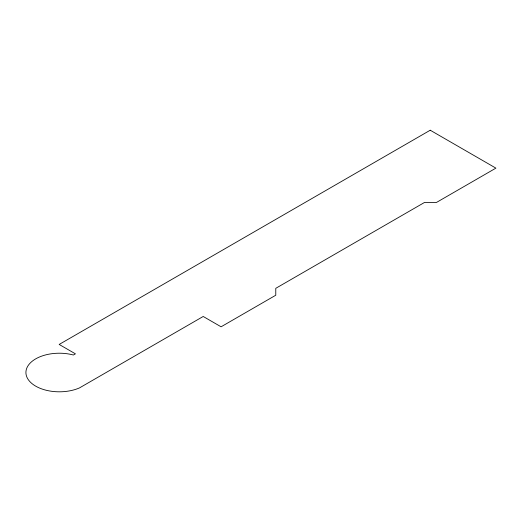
<?xml version="1.0" encoding="UTF-8"?>
<svg xmlns="http://www.w3.org/2000/svg" width="522" height="522" viewBox="0 0 522 522"><rect width="100%" height="100%" fill="white"/><g stroke="black" fill="none" stroke-linecap="round" stroke-linejoin="round"><path stroke-width="0.78" d="M430.232 130.219L59.169 344.448L75.429 353.838L73.406 355.006A33.428 19.301 0 0 0 31.705 361.655A33.428 19.301 0 0 0 36.292 386.489A33.428 19.301 0 0 0 79.481 387.911L203.208 316.476L221.087 326.798L275.773 295.224L275.773 288.327L424.517 202.451L436.464 202.451L495.9 168.136L430.232 130.219"/></g></svg>
